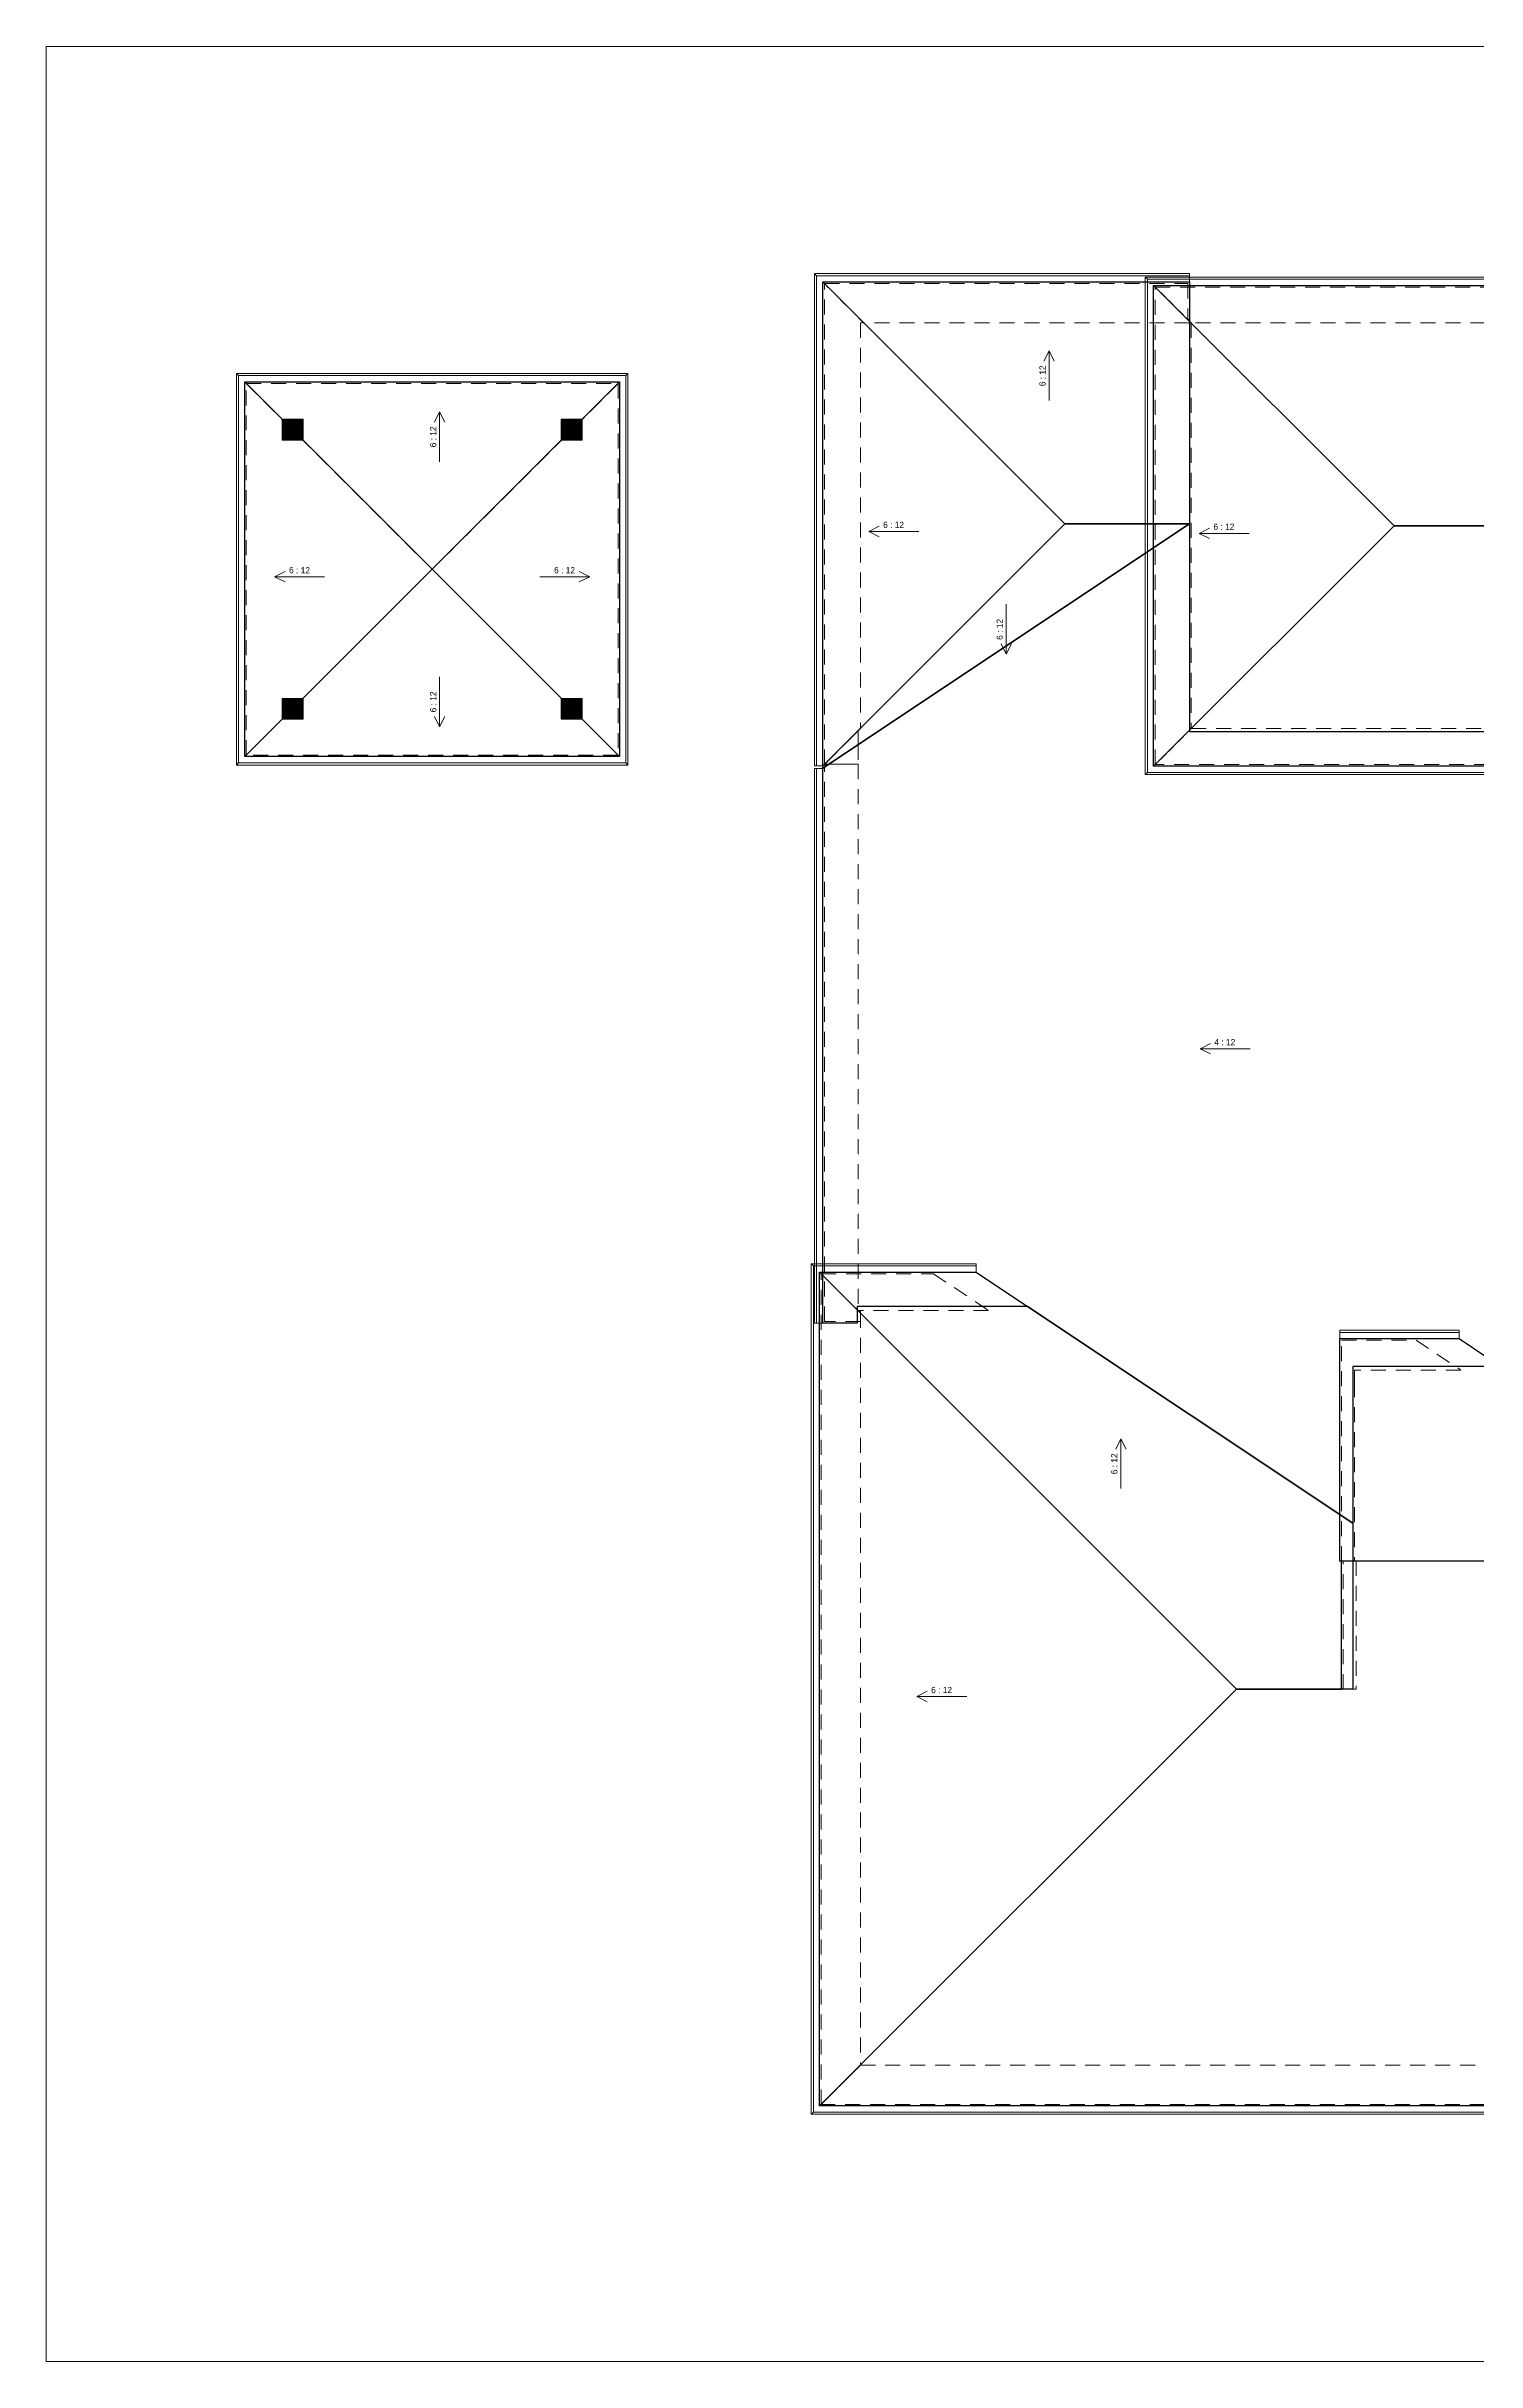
# Model space of a CAD drawing. Header units: inches. Extents: x 0.6 to 35.4, y -22.9 to 0.3.
# Drawn here: x 0.63 to 14.93, y -22.91 to 0.25 of the extents above; entities that cross this region are included whole.
import ezdxf

# ---------------------------------------------------------------- set-up
doc = ezdxf.new("R2010")
doc.units = ezdxf.units.IN
doc.header["$MEASUREMENT"] = 0
doc.linetypes.add('Dash', pattern=[0.225, 0.15, -0.075])
doc.layers.add('CAD_  Default', color=7, linetype='Continuous', lineweight=18, true_color=0x000000)
doc.layers.add('Layout Box Export Contents', color=7, linetype='Continuous', lineweight=0, true_color=0x000000)

# ---------------------------------------------------------------- blocks, each defined once
blk = doc.blocks.new('Square Column')
at = {"layer": 'Layout Box Export Contents', "color": 252, "linetype": 'Continuous', "lineweight": 0, "true_color": 0x969696, "transparency": 33554687}
blk.add_lwpolyline([(7, 14), (7, 0), (-7, 0), (-7, 14)], close=True, dxfattribs=at)
at = {"layer": 'Layout Box Export Contents', "color": 7, "linetype": 'Continuous', "lineweight": 0, "true_color": 0xffffff, "transparency": 33554687}
for points in [[(-7, 14), (7, 14), (-7, 14), (7, 0)], [(7, 0), (-7, 0), (7, 0), (-7, 14)]]:
    blk.add_solid(points, dxfattribs=at)

msp = doc.modelspace()

# ---------------------------------------------------------------- linework, layer by layer
at = {"layer": 'CAD_  Default', "transparency": 33554687}
for p, q in [((0.625, 0.253), (35.385, 0.253)), ((0.625, -22.913), (0.625, 0.253)), ((0.625, -22.913), (35.385, -22.913))]:
    msp.add_line(p, q, dxfattribs=at)
at = {"layer": 'Layout Box Export Contents', "color": 18, "linetype": 'Continuous', "lineweight": 18, "true_color": 0x000000, "transparency": 33554687}
for p, q in [((8.33, -2.042), (8.309, -2.021)), ((8.33, -2.042), (12.059, -2.042)), ((8.33, -2.042), (8.33, -6.947)), ((11.617, -2.056), (11.638, -2.077)), ((24.208, -2.077), (11.638, -2.077)), ((11.638, -7.012), (11.638, -2.077)), ((2.547, -3.042), (2.526, -3.021)), ((6.443, -3.021), (6.422, -3.042)), ((2.547, -6.917), (2.526, -6.938)), ((6.443, -6.938), (6.422, -6.917)), ((8.33, -12.521), (8.33, -6.971)), ((11.617, -7.033), (11.638, -7.012)), ((11.638, -7.012), (18.217, -7.012)), ((8.297, -11.95), (8.276, -11.929)), ((8.297, -11.95), (9.927, -11.95)), ((8.297, -20.417), (8.297, -11.95)), ((13.564, -12.615), (14.755, -12.615)), ((8.297, -20.417), (8.276, -20.438)), ((22.261, -20.417), (8.297, -20.417))]:
    msp.add_line(p, q, dxfattribs=at)
at = {"layer": 'Layout Box Export Contents', "color": 156, "linetype": 'Continuous', "lineweight": 18, "true_color": 0x004080, "transparency": 33554687}
for p, q in [((10.655, -2.792), (10.603, -2.897)), ((10.655, -2.792), (10.655, -3.292)), ((10.655, -2.792), (10.707, -2.897)), ((4.559, -3.404), (4.507, -3.508)), ((4.559, -3.404), (4.559, -3.904)), ((4.559, -3.404), (4.611, -3.508)), ((8.851, -4.6), (8.955, -4.548)), ((8.851, -4.6), (9.351, -4.6)), ((8.851, -4.6), (8.955, -4.653)), ((12.155, -4.62), (12.259, -4.567)), ((12.155, -4.62), (12.655, -4.62)), ((12.155, -4.62), (12.259, -4.672)), ((2.908, -5.054), (3.013, -5.002)), ((2.908, -5.054), (3.408, -5.054)), ((2.908, -5.054), (3.013, -5.106)), ((6.06, -5.054), (5.56, -5.054)), ((6.06, -5.054), (5.956, -5.002)), ((6.06, -5.054), (5.956, -5.106)), ((10.227, -5.829), (10.227, -5.329)), ((10.227, -5.829), (10.175, -5.725)), ((10.227, -5.829), (10.279, -5.725)), ((4.559, -6.555), (4.559, -6.055)), ((4.559, -6.555), (4.507, -6.451)), ((4.559, -6.555), (4.611, -6.451)), ((12.165, -9.776), (12.269, -9.724)), ((12.165, -9.776), (12.665, -9.776)), ((12.165, -9.776), (12.269, -9.828)), ((11.373, -13.678), (11.321, -13.782)), ((11.373, -13.678), (11.373, -14.178)), ((11.373, -13.678), (11.425, -13.782)), ((9.331, -16.258), (9.435, -16.206)), ((9.331, -16.258), (9.831, -16.258)), ((9.331, -16.258), (9.435, -16.31))]:
    msp.add_line(p, q, dxfattribs=at)
at = {"layer": 'Layout Box Export Contents', "color": 18, "linetype": 'Continuous', "lineweight": 18, "true_color": 0x000000, "transparency": 33554687}
for points in [[(12.059, -2.021), (12.059, -2.042), (12.059, -2.104), (8.392, -2.104), (8.392, -6.947), (8.33, -6.947), (8.309, -6.947), (8.309, -2.021)], [(11.617, -2.056), (24.229, -2.056), (24.239, -7.688), (23.558, -7.686), (23.558, -7.665), (23.558, -7.602), (24.155, -7.604), (24.146, -2.14), (11.7, -2.14), (11.7, -6.949), (18.279, -6.949), (18.279, -9.824), (18.217, -9.824), (18.196, -9.824), (18.196, -7.033), (11.617, -7.033)], [(2.526, -3.021), (6.443, -3.021), (6.443, -6.938), (2.526, -6.938)], [(2.547, -3.042), (6.422, -3.042), (6.422, -6.917), (2.547, -6.917)], [(2.609, -3.104), (6.359, -3.104), (6.359, -6.854), (2.609, -6.854)], [(8.309, -6.971), (8.33, -6.971), (8.392, -6.971), (8.392, -12.521), (8.33, -12.521), (8.309, -12.521)], [(8.276, -11.929), (9.927, -11.929), (9.927, -11.95), (9.927, -12.012), (8.359, -12.012), (8.359, -20.354), (22.261, -20.354), (22.261, -20.417), (22.261, -20.438), (8.276, -20.438)], [(13.564, -12.615), (13.564, -12.594), (14.755, -12.594), (14.755, -12.615), (14.755, -12.677), (13.564, -12.677)]]:
    msp.add_lwpolyline(points, close=True, dxfattribs=at)
at = {"layer": 'Layout Box Export Contents', "color": 18, "linetype": 'Continuous', "lineweight": 25, "true_color": 0x000000, "transparency": 33554687}
for points in [[(8.392, -2.104), (10.813, -4.525), (8.392, -6.947)], [(12.059, -2.104), (12.059, -2.479), (12.059, -4.525), (10.813, -4.525), (8.392, -2.104)], [(24.146, -2.14), (21.418, -4.867), (21.014, -4.867), (20.692, -4.545), (14.105, -4.545), (11.7, -2.14)], [(11.7, -2.14), (14.105, -4.545), (11.7, -6.949)], [(6.359, -3.104), (4.484, -4.979), (2.609, -3.104)], [(4.484, -4.979), (2.609, -6.854), (2.609, -3.104)], [(4.484, -4.979), (6.359, -3.104), (6.359, -6.854)], [(8.392, -6.947), (10.813, -4.525), (12.059, -4.525), (8.392, -6.97)], [(8.392, -6.97), (12.059, -4.525), (12.059, -6.604), (16.095, -6.604), (16.095, -13.558), (15.192, -12.956), (13.773, -12.956), (13.773, -12.956), (13.694, -12.956), (13.694, -13.113), (13.694, -13.113), (13.694, -14.524), (10.44, -12.354), (8.734, -12.354), (8.734, -12.521), (8.392, -12.521)], [(11.7, -6.949), (14.105, -4.545), (20.694, -4.545), (18.29, -6.949)], [(2.609, -6.854), (4.484, -4.979), (6.359, -6.854)], [(9.927, -12.012), (10.44, -12.354), (10.44, -12.354), (13.694, -14.524), (13.694, -16.183), (13.58, -16.183), (13.58, -16.183), (12.531, -16.183), (8.359, -12.012)], [(12.531, -16.183), (8.359, -20.354), (8.359, -12.012)], [(19.022, -14.679), (23.055, -14.679), (21.142, -16.591), (21.142, -16.591), (20.672, -17.061), (20.202, -16.591), (20.202, -16.591), (18.755, -15.144), (18.755, -15.144), (18.513, -14.903), (13.564, -14.903), (13.564, -12.677), (14.755, -12.677), (15.176, -12.958), (15.176, -12.958), (16.079, -13.56), (16.982, -12.958), (16.982, -12.958), (17.404, -12.677), (19.022, -12.677)], [(8.359, -20.354), (12.531, -16.183), (13.58, -16.183), (13.58, -14.9), (18.53, -14.9), (18.53, -14.9), (18.771, -14.9), (18.771, -14.9), (18.989, -14.9), (18.648, -15.241), (18.648, -15.493), (18.648, -15.493), (18.648, -15.743), (18.648, -15.743), (18.648, -16.555), (18.648, -16.555), (18.648, -19.179), (20.5, -19.179), (22.264, -20.354)]]:
    msp.add_lwpolyline(points, close=True, dxfattribs=at)
at = {"layer": 'Layout Box Export Contents', "color": 176, "linetype": 'Dash', "lineweight": 18, "true_color": 0x000080, "transparency": 33554687}
for points in [[(8.408, -2.12), (8.8, -2.512), (8.767, -2.512), (8.767, -6.572), (8.408, -6.931)], [(12.043, -2.12), (12.043, -2.479), (12.059, -2.479), (12.059, -2.512), (8.8, -2.512), (8.408, -2.12)], [(24.13, -2.155), (23.771, -2.515), (12.075, -2.515), (11.716, -2.155)], [(11.716, -2.155), (12.075, -2.515), (12.075, -2.515), (12.075, -6.574), (11.716, -6.934)], [(6.344, -3.12), (4.484, -4.979), (2.625, -3.12)], [(2.625, -3.12), (4.484, -4.979), (2.625, -6.839)], [(6.344, -6.839), (4.484, -4.979), (6.344, -3.12)], [(2.625, -6.839), (4.484, -4.979), (6.344, -6.839)], [(8.408, -6.931), (8.745, -6.594), (8.745, -6.735), (8.745, -6.93), (8.428, -6.93), (8.408, -6.944)], [(18.305, -6.934), (11.716, -6.934), (12.075, -6.574), (18.29, -6.574), (18.665, -6.574)], [(8.408, -6.959), (8.451, -6.93), (8.745, -6.93), (8.745, -12.395), (8.767, -12.395), (8.767, -12.506), (8.408, -12.506)], [(9.499, -12.028), (10.049, -12.395), (8.767, -12.395), (8.767, -12.42), (8.375, -12.028)], [(8.375, -12.028), (8.767, -12.42), (8.767, -19.947), (8.767, -19.947), (8.375, -20.339)], [(13.579, -12.693), (14.326, -12.693), (14.774, -12.991), (13.711, -12.991), (13.711, -13.112), (13.711, -14.903), (13.579, -14.903)], [(13.727, -16.183), (13.595, -16.183), (13.595, -14.9), (13.727, -14.9)], [(8.375, -20.339), (8.767, -19.947), (20.639, -19.947), (21.676, -19.947), (22.264, -20.339)]]:
    msp.add_lwpolyline(points, close=True, dxfattribs=at)

# ---------------------------------------------------------------- block references
at = {"layer": 'Layout Box Export Contents', "linetype": 'Continuous', "lineweight": 0, "transparency": 33554687, "xscale": 0.01488095273574193, "yscale": 0.01488095273574193, "rotation": 90}
msp.add_blockref('Square Column', (3.193, -3.583), dxfattribs=at)
at = {"layer": 'Layout Box Export Contents', "linetype": 'Continuous', "lineweight": 25, "transparency": 33554687, "yscale": 0.01488095273574193}
for p, xscale, rotation in [((5.776, -3.583), -0.01488095273574193, 270), ((3.193, -6.375), -0.01488095273574193, 90), ((5.776, -6.375), 0.01488095273574193, 270)]:
    msp.add_blockref('Square Column', p, dxfattribs=dict(at, xscale=xscale, rotation=rotation))

# ---------------------------------------------------------------- texts
at = {"layer": 'Layout Box Export Contents', "color": 156, "linetype": 'Continuous', "lineweight": 18, "true_color": 0x004080, "transparency": 33554687, "char_height": 0.0625, "width": 0.21937, "attachment_point": 7, "rotation": 90}
for insert in [(10.621, -3.148), (4.526, -3.759), (10.193, -5.685), (4.526, -6.411), (11.339, -14.034)]:
    msp.add_mtext('\\fChief Blueprint|b0|i0|c0|p0;6 : 12\\P', dxfattribs=dict(at, insert=insert))
at = {"layer": 'Layout Box Export Contents', "color": 156, "linetype": 'Continuous', "lineweight": 18, "true_color": 0x004080, "transparency": 33554687, "char_height": 0.0625, "width": 0.21937, "attachment_point": 7}
for s, insert in [('\\fChief Blueprint|b0|i0|c0|p0;6 : 12\\P', (8.995, -4.567)), ('\\fChief Blueprint|b0|i0|c0|p0;6 : 12\\P', (12.299, -4.586)), ('\\fChief Blueprint|b0|i0|c0|p0;6 : 12\\P', (3.053, -5.021)), ('\\fChief Blueprint|b0|i0|c0|p0;6 : 12\\P', (5.704, -5.021)), ('\\fChief Blueprint|b0|i0|c0|p0;4 : 12\\P', (12.308, -9.742)), ('\\fChief Blueprint|b0|i0|c0|p0;6 : 12\\P', (9.475, -16.225))]:
    msp.add_mtext(s, dxfattribs=dict(at, insert=insert))

doc.saveas('drawing.dxf')
